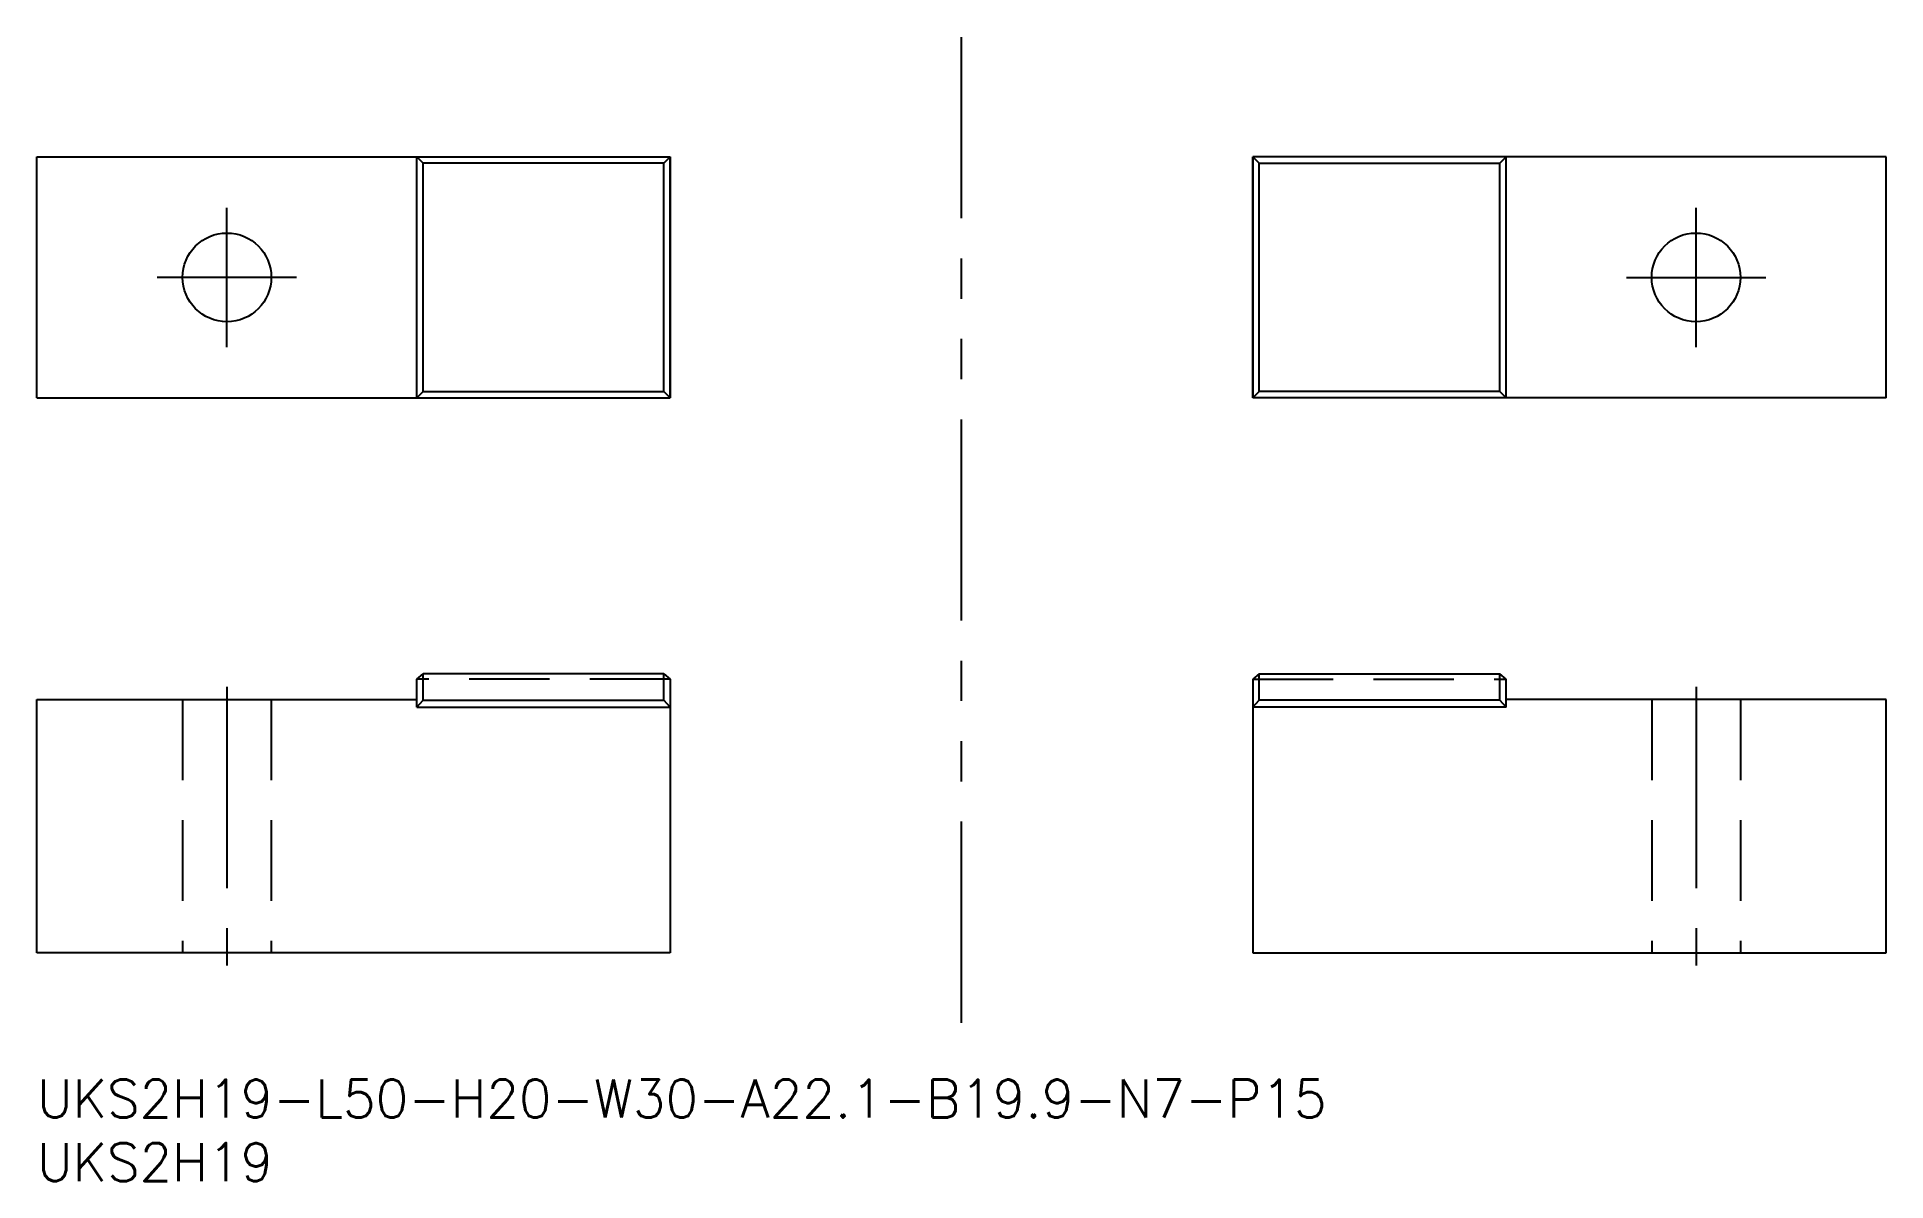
# Model space of a CAD drawing. Extents: x 0 to 146, y -8 to 82.
import ezdxf

# ---------------------------------------------------------------- set-up
doc = ezdxf.new("R2010")
doc.units = 0
doc.header["$LTSCALE"] = 0.5
for name, pattern in [('CENTER', [50.8, 31.75, -6.35, 6.35, -6.35]), ('DASHED', [19.05, 12.7, -6.35]), ('PHANTOM', [63.5, 31.75, -6.35, 6.35, -6.35, 6.35, -6.35])]:
    doc.linetypes.add(name, pattern=pattern)
for name, color, linetype in [('MSM_CENTER', 1, 'CENTER'), ('MSM_CONTINUOUS', 7, 'CONTINUOUS'), ('MSM_DASHED', 4, 'DASHED'), ('MSM_IMAGINARY', 6, 'PHANTOM'), ('MSM_PART_NUMBER', 7, 'CONTINUOUS')]:
    doc.layers.add(name, color=color, linetype=linetype)
doc.styles.get("Standard").update_dxf_attribs({"font": 'txt.shx', "height": 3, "bigfont": 'bigfont.shx'})

msp = doc.modelspace()

# ---------------------------------------------------------------- linework, layer by layer
at = {"layer": 'MSM_CENTER'}
for p, q in [((15, 57.83), (15, 68.83)), ((131, 57.83), (131, 68.83)), ((20.5, 63.33), (9.5, 63.33)), ((125.5, 63.33), (136.5, 63.33)), ((15, 31), (15, 9)), ((131, 31), (131, 9))]:
    msp.add_line(p, q, dxfattribs=at)
at = {"layer": 'MSM_CONTINUOUS'}
for p, q in [((0, 53.83), (0, 72.83)), ((0, 72.83), (50, 72.83)), ((30, 53.83), (30, 72.83)), ((30, 72.83), (30.5, 72.33)), ((30, 53.83), (30, 72.83)), ((30.5, 54.33), (30.5, 72.33)), ((49.5, 72.33), (30.5, 72.33)), ((49.5, 72.33), (50, 72.83)), ((49.5, 54.33), (49.5, 72.33)), ((50, 72.83), (50, 53.83)), ((50, 53.83), (50, 72.83)), ((96, 72.83), (96, 53.83)), ((146, 72.83), (96, 72.83)), ((96.5, 72.33), (96, 72.83)), ((96, 53.83), (96, 72.83)), ((96.5, 72.33), (115.5, 72.33)), ((96.5, 54.33), (96.5, 72.33)), ((116, 72.83), (115.5, 72.33)), ((115.5, 54.33), (115.5, 72.33)), ((116, 53.83), (116, 72.83)), ((116, 53.83), (116, 72.83)), ((146, 53.83), (146, 72.83)), ((30, 53.83), (30.5, 54.33)), ((30.5, 54.33), (49.5, 54.33)), ((50, 53.83), (49.5, 54.33)), ((96, 53.83), (96.5, 54.33)), ((115.5, 54.33), (96.5, 54.33)), ((116, 53.83), (115.5, 54.33)), ((0, 53.83), (50, 53.83)), ((146, 53.83), (96, 53.83)), ((30, 31.6), (30.5, 32.04)), ((30, 29.4), (30, 31.6)), ((30, 31.6), (30, 31.6)), ((49.5, 32.04), (30.5, 32.04)), ((30.5, 29.96), (30.5, 32.04)), ((49.5, 29.96), (49.5, 32.04)), ((49.5, 32.04), (50, 31.6)), ((50, 31.6), (50, 10)), ((50, 31.6), (50, 31.6)), ((96.5, 32.04), (96, 31.6)), ((96, 31.6), (96, 10)), ((96, 31.6), (96, 31.6)), ((96.5, 32.04), (115.5, 32.04)), ((96.5, 29.96), (96.5, 32.04)), ((116, 31.6), (115.5, 32.04)), ((115.5, 29.96), (115.5, 32.04)), ((116, 29.4), (116, 31.6)), ((116, 31.6), (116, 31.6)), ((0, 10), (0, 30)), ((0, 30), (30, 30)), ((30, 29.4), (30.5, 29.96)), ((30, 29.4), (50, 29.4)), ((30, 29.4), (30, 29.4)), ((30.5, 29.96), (49.5, 29.96)), ((50, 29.4), (49.5, 29.96)), ((50, 29.4), (50, 29.4)), ((96, 29.4), (96.5, 29.96)), ((116, 29.4), (96, 29.4)), ((96, 29.4), (96, 29.4)), ((115.5, 29.96), (96.5, 29.96)), ((116, 29.4), (115.5, 29.96)), ((146, 30), (116, 30)), ((116, 29.4), (116, 29.4)), ((146, 10), (146, 30)), ((50, 10), (0, 10)), ((96, 10), (146, 10))]:
    msp.add_line(p, q, dxfattribs=at)
for centre in [(15, 63.33), (131, 63.33)]:
    msp.add_circle(centre, 3.5, dxfattribs=at)
at = {"layer": 'MSM_DASHED'}
for p, q in [((50, 31.6), (30, 31.6)), ((96, 31.6), (116, 31.6)), ((11.5, 30), (11.5, 10)), ((18.5, 30), (18.5, 10)), ((127.5, 30), (127.5, 10)), ((134.5, 30), (134.5, 10))]:
    msp.add_line(p, q, dxfattribs=at)
at = {"layer": 'MSM_IMAGINARY'}
msp.add_line((73, 4.49), (73, 82.3), dxfattribs=at)

# ---------------------------------------------------------------- texts
at = {"layer": 'MSM_PART_NUMBER'}
for s, p in [('UKS2H19-L50-H20-W30-A22.1-B19.9-N7-P15', (0, -3)), ('UKS2H19', (0, -8))]:
    msp.add_text(s, height=3, dxfattribs=at).set_placement(p)

doc.saveas('drawing.dxf')
